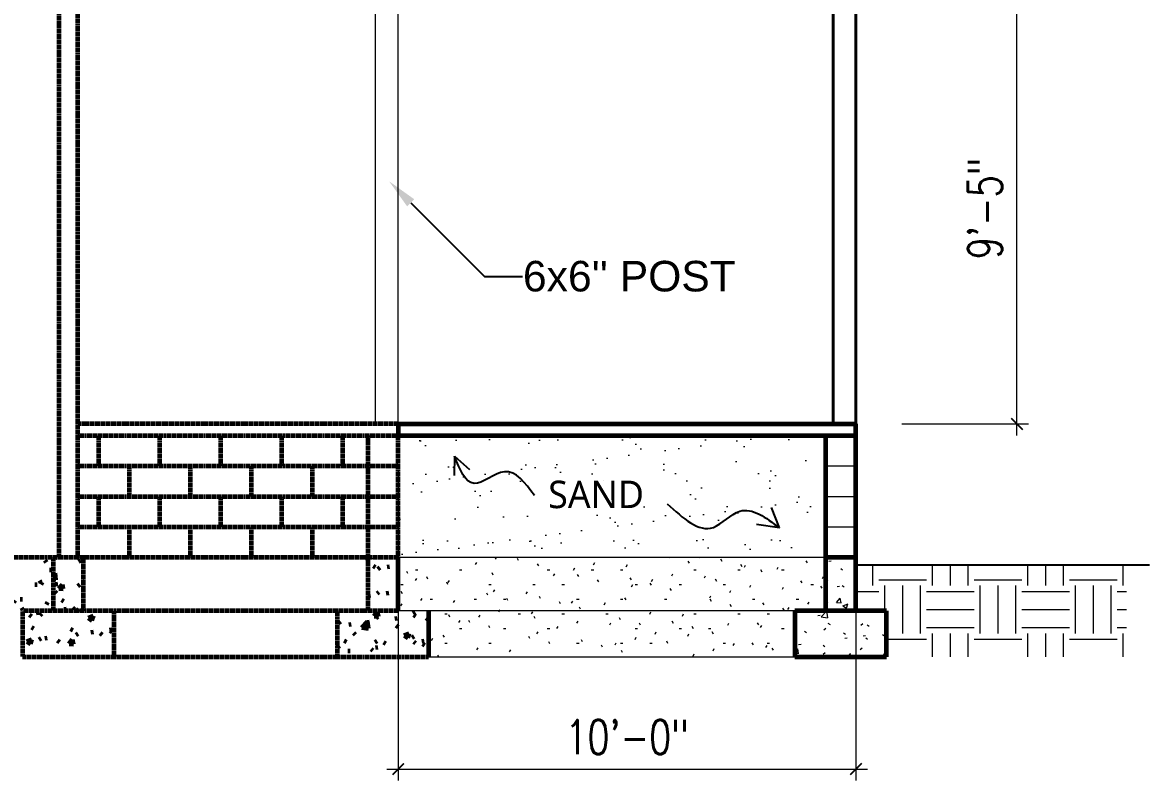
# Model space of a CAD drawing. Header units: inches. Extents: x -562 to 8953, y -6490 to -2066.
# Drawn here: x 527.9 to 823.4, y -4235.8 to -4037.2 of the extents above; entities that cross this region are included whole.
import ezdxf
from ezdxf import colors
from ezdxf.entities.mleader import LeaderData, LeaderLine
from ezdxf.math import Vec2, Vec3

# ---------------------------------------------------------------- set-up
doc = ezdxf.new("R2010")
doc.units = ezdxf.units.IN
doc.header["$MEASUREMENT"] = 0
doc.linetypes.add('Dash 1_16_', pattern=[0.125, 0.0625, -0.0625])
for name, color, linetype, lineweight in [('A-COLS', 52, 'Continuous', 9), ('A-FLOR', 192, 'Continuous', 18), ('A-WALL', 113, 'Continuous', 18), ('A-WALL-PATT', 111, 'Continuous', 18), ('S-FNDN', 32, 'Continuous', 18)]:
    doc.layers.add(name, color=color, linetype=linetype, lineweight=lineweight)
doc.layers.add('Existing', color=9, linetype='Dash 1_16_', lineweight=0, transparency=0.3)
doc.styles.add('Arch-Dim', font='romans.shx', dxfattribs={"width": 0.75})
doc.dimstyles.new('Aec-Arch-I-48', dxfattribs={"dimscale": 48, "dimtxt": 0.1875, "dimasz": 0.0625, "dimexe": 0.0625, "dimexo": 0.25, "dimgap": 0.0625, "dimtad": 1, "dimdec": 1, "dimzin": 3, "dimdsep": 46, "dimlunit": 4, "dimtxsty": 'Arch-Dim', "dimblk": 'ARCHTICK', "dimcen": 0.09375, "dimdle": 0.0625, "dimclrd": 1, "dimclre": 1, "dimclrt": 1, "dimazin": 2, "dimtfac": 1, "dimtdec": 1, "dimtix": 1, "dimtmove": 1, "dimatfit": 2, "dimfxl": 1, "dimtolj": 1, "dimtzin": 0, "dimlwd": 5, "dimlwe": 5, "dimarcsym": 0})
pattern_1 = [(0, (419.7286, -4061.5987), (15.36, 3.84), [0.634, -10.886, 0.634, -10.886, -61.44]), (0, (419.7286, -4061.5987), (15.36, 3.84), [-23.04, 0.634, -22.406, 0.634, -10.886, -26.88]), (0, (419.7286, -4061.5987), (15.36, 3.84), [-57.6, 0.634, -7.046, 0.634, -18.566]), (120, (425.4886, -4059.6787), (-11.005538, 11.38215), [0.634, -10.886, 0.634, -10.886, -61.44]), (120, (425.4886, -4059.6787), (-11.005538, 11.38215), [-23.04, 0.634, -22.406, 0.634, -10.886, -26.88]), (120, (425.4886, -4059.6787), (-11.005538, 11.38215), [-57.6, 0.634, -7.046, 0.634, -18.566]), (240, (427.4086, -4051.9987), (-4.354462, -15.22215), [0.634, -10.886, 0.634, -10.886, -61.44]), (240, (427.4086, -4051.9987), (-4.354462, -15.22215), [-23.04, 0.634, -22.406, 0.634, -10.886, -26.88]), (240, (427.4086, -4051.9987), (-4.354462, -15.22215), [-57.6, 0.634, -7.046, 0.634, -18.566])]
pattern_2 = [(50, (419.729, -4061.599), (13.77135, -1.20496), [1.44, -15.84]), (355, (419.729, -4061.599), (-2.6644, 14.4422), [1.152, -12.672]), (100.451, (420.877, -4061.699), (11.1071, 13.23737), [1.224, -13.462]), (46.184, (419.729, -4057.759), (20.4913, -3.17785), [2.16, -23.76]), (96.636, (421.437, -4058.024), (17.9459, 18.7032), [1.836, -20.193]), (351.184, (419.729, -4057.759), (17.9454, 18.7026), [1.728, -19.008]), (21, (421.649, -4058.719), (11.46052, -7.73037), [1.44, -15.84]), (326, (421.649, -4058.719), (4.67135, 13.92315), [1.152, -12.672]), (71.451, (422.604, -4059.363), (16.13207, 6.19284), [1.224, -13.462]), (37.5, (419.7286, -4061.5987), (0.23312, 6.39175), [0.634, -11.885, 0.634, -12.23, -12.72]), (37.5, (419.7286, -4061.5987), (0.23312, 6.39175), [-25.382, 0.634, -12.086]), (7.5, (419.7286, -4061.599), (5.05073, 7.57304), [0.634, -6.701, 0.634, -11.597, -4.848]), (7.5, (419.7286, -4061.599), (5.05073, 7.57304), [-19.565, 0.634, -4.214]), (327.5, (415.4476, -4061.5987), (10.24958, -0.43289), [0.634, -4.166, 0.634, -14.342, -19.872]), (327.5, (415.4476, -4061.5987), (10.24958, -0.43289), [-19.776, 0.634, -19.238]), (317.5, (413.528, -4061.599), (11.1974, 1.92214), [0.634, -5.606, 0.634, -9.312, -14.112]), (317.5, (413.528, -4061.599), (11.1974, 1.92214), [-16.186, 0.634, -13.478])]

# ---------------------------------------------------------------- blocks, each defined once
blk = doc.blocks.new('Columns 2 - Columns 2-363497-Section 1')
at = {"layer": 'A-COLS'}
for p, q in [((-254.52, 113), (-248.52, 113)), ((-254.52, 0), (-254.52, 113)), ((-248.52, 0), (-248.52, 113))]:
    blk.add_line(p, q, dxfattribs=at)
at = {"layer": 'A-COLS', "lineweight": 40}
for p, q in [((-128.52, 113), (-134.52, 113)), ((-134.52, 113), (-134.52, 0)), ((-128.52, 0), (-128.52, 113)), ((-134.52, 0), (-128.52, 0))]:
    blk.add_line(p, q, dxfattribs=at)
blk = doc.blocks.new('_ArchTick')
at = {"color": 0, "linetype": 'ByBlock', "lineweight": 100, "const_width": 0.15}
blk.add_lwpolyline([(-0.5, -0.5), (0.5, 0.5)], dxfattribs=at)
blk = doc.blocks.new('*D126')
at = {"color": 1, "linetype": 'Continuous', "lineweight": 5, "transparency": 16777216}
for p, q in [((788.63, -4145.42), (788.63, -4026.42)), ((758.41, -4029.42), (791.63, -4029.42)), ((758.41, -4142.42), (791.63, -4142.42))]:
    blk.add_line(p, q, dxfattribs=at)
at = {"layer": 'Defpoints', "color": 0, "transparency": 16777216}
for p in [(746.41, -4029.42), (788.63, -4029.42), (746.41, -4142.42)]:
    blk.add_point(p, dxfattribs=at)
at = {"color": 1, "lineweight": 5, "transparency": 16777216, "xscale": 3, "yscale": 3, "zscale": 3}
for p, rotation in [((788.63, -4029.42), 90), ((788.63, -4142.42), 270)]:
    blk.add_blockref('_ArchTick', p, dxfattribs=dict(at, rotation=rotation))
at = {"color": 1, "transparency": 16777216, "insert": (780.28, -4085.92), "char_height": 9, "attachment_point": 5, "rotation": 90, "style": 'Arch-Dim'}
blk.add_mtext('\\A1;9\'-5"', dxfattribs=at)
blk = doc.blocks.new('*D131')
at = {"color": 1, "linetype": 'Continuous', "lineweight": 5, "transparency": 16777216}
for p, q in [((626.41, -4154.42), (626.41, -4235.85)), ((746.41, -4154.42), (746.41, -4235.85)), ((623.41, -4232.85), (749.41, -4232.85))]:
    blk.add_line(p, q, dxfattribs=at)
at = {"layer": 'Defpoints', "color": 0, "transparency": 16777216}
for p in [(626.41, -4142.42), (746.41, -4142.42), (746.41, -4232.85)]:
    blk.add_point(p, dxfattribs=at)
at = {"color": 1, "lineweight": 5, "transparency": 16777216, "xscale": 3, "yscale": 3, "zscale": 3, "rotation": 180}
blk.add_blockref('_ArchTick', (626.41, -4232.85), dxfattribs=at)
at = {"color": 1, "lineweight": 5, "transparency": 16777216, "xscale": 3, "yscale": 3, "zscale": 3}
blk.add_blockref('_ArchTick', (746.41, -4232.85), dxfattribs=at)
at = {"color": 1, "transparency": 16777216, "insert": (686.41, -4224.49), "char_height": 9, "attachment_point": 5, "style": 'Arch-Dim'}
blk.add_mtext('\\A1;10\'-0"', dxfattribs=at)

msp = doc.modelspace()

# ---------------------------------------------------------------- hatches: boundary and pattern name
at = {"lineweight": 0}
h = msp.add_hatch(dxfattribs=at)
h.set_pattern_fill('AR-SAND', color=256, scale=7)
h.paths.add_polyline_path([(626.41, -4145.42), (626.41, -4177.42), (738.41, -4177.42), (738.41, -4145.42)])
h = msp.add_hatch(dxfattribs=at)
h.set_pattern_fill('EARTH', color=256, scale=50)
h.set_pattern_definition([(0, (502.409, -4083.243), (12.5, 12.5), [12.5, -12.5]), (0, (502.409, -4078.556), (12.5, 12.5), [12.5, -12.5]), (0, (502.409, -4073.868), (12.5, 12.5), [12.5, -12.5]), (90, (503.972, -4072.306), (-12.5, 12.5), [12.5, -12.5]), (90, (508.659, -4072.306), (-12.5, 12.5), [12.5, -12.5]), (90, (513.347, -4072.306), (-12.5, 12.5), [12.5, -12.5])])
h.paths.add_polyline_path([(746.41, -4179.42), (817.37, -4179.42), (817.37, -4203.42), (754.37, -4203.42), (754.37, -4191.42), (746.41, -4191.42)])
at = {"layer": 'A-WALL-PATT', "lineweight": 9}
h = msp.add_hatch(dxfattribs=at)
h.set_pattern_fill('FP_1', color=256, style=0, pattern_type=2)
h.set_pattern_definition(pattern_1)
h.paths.add_polyline_path([(738.41, -4191.42), (738.41, -4177.42), (626.41, -4177.42), (626.41, -4191.42), (730.41, -4191.42)], flags=0)
h = msp.add_hatch(dxfattribs=at)
h.set_pattern_fill('FP_2', color=256, style=0, pattern_type=2)
h.set_pattern_definition(pattern_2)
h.paths.add_polyline_path([(746.41, -4191.42), (746.41, -4177.42), (738.41, -4177.42), (738.41, -4191.42)], flags=0)
h = msp.add_hatch(dxfattribs=at)
h.set_pattern_fill('FP_1', color=256, style=0, pattern_type=2)
h.set_pattern_definition(pattern_1)
h.paths.add_polyline_path([(634.41, -4203.42), (730.41, -4203.42), (730.41, -4191.42), (634.41, -4191.42)], flags=0)
h = msp.add_hatch(dxfattribs=at)
h.set_pattern_fill('FP_2', color=256, style=0, pattern_type=2)
h.set_pattern_definition(pattern_2)
h.paths.add_polyline_path([(754.41, -4203.42), (754.41, -4191.42), (730.41, -4191.42), (730.41, -4203.42)], flags=0)
at = {"layer": 'Existing', "lineweight": 60}
h = msp.add_hatch(dxfattribs=at)
h.set_pattern_fill('FP_1', color=256, style=0, pattern_type=2)
h.set_pattern_definition(pattern_1)
h.paths.add_polyline_path([(527.91, -4191.42), (535.91, -4191.42), (535.91, -4177.42), (188.91, -4177.42), (188.91, -4191.42), (419.74, -4191.42)], flags=0)
h = msp.add_hatch(dxfattribs=at)
h.set_pattern_fill('FP_2', color=256, style=0, pattern_type=2)
h.set_pattern_definition(pattern_2)
h.paths.add_polyline_path([(543.91, -4191.42), (543.91, -4177.42), (535.91, -4177.42), (535.91, -4191.42)], flags=0)
h = msp.add_hatch(dxfattribs=at)
h.set_pattern_fill('FP_2', color=256, style=0, pattern_type=2)
h.set_pattern_definition(pattern_2)
h.paths.add_polyline_path([(626.41, -4191.42), (626.41, -4177.42), (618.41, -4177.42), (618.41, -4191.42)], flags=0)
h = msp.add_hatch(dxfattribs=at)
h.set_pattern_fill('FP_2', color=256, style=0, pattern_type=2)
h.set_pattern_definition(pattern_2)
h.paths.add_polyline_path([(551.91, -4203.42), (551.91, -4191.42), (527.91, -4191.42), (527.91, -4203.42)], flags=0)
h = msp.add_hatch(dxfattribs=at)
h.set_pattern_fill('FP_2', color=256, style=0, pattern_type=2)
h.set_pattern_definition(pattern_2)
h.paths.add_polyline_path([(634.41, -4203.42), (634.41, -4191.42), (610.41, -4191.42), (610.41, -4203.42)], flags=0)

# ---------------------------------------------------------------- linework, layer by layer
for p, q in [((641.16, -4150.82), (641.09, -4155.89)), ((641.16, -4150.82), (645.11, -4154.35)), ((726.33, -4169.65), (724.29, -4164.31)), ((726.33, -4169.65), (720.33, -4168.8)), ((823.37, -4179.42), (746.41, -4179.42))]:
    msp.add_line(p, q)
for points in [[(662.11, -4161.18), (654.24, -4154.93), (646.28, -4158.01), (641.16, -4150.82)], [(696.96, -4163.32), (709.03, -4169.53), (715.97, -4165.27), (726.33, -4169.65)]]:
    msp.add_spline(points, degree=3)
at = {"layer": 'A-FLOR', "lineweight": 60}
for p, q in [((626.41, -4142.42), (626.41, -4145.42)), ((626.41, -4142.42), (626.41, -4145.42)), ((626.41, -4142.42), (746.41, -4142.42)), ((746.41, -4145.42), (746.41, -4142.42)), ((626.41, -4145.42), (746.41, -4145.42))]:
    msp.add_line(p, q, dxfattribs=at)
at = {"layer": 'A-WALL', "lineweight": 60}
for p, q in [((738.41, -4145.42), (738.41, -4177.42)), ((746.41, -4177.42), (746.41, -4145.42))]:
    msp.add_line(p, q, dxfattribs=at)
at = {"layer": 'A-WALL-PATT', "linetype": 'Continuous', "lineweight": 9}
for p, q in [((738.41, -4153.42), (746.41, -4153.42)), ((738.41, -4161.42), (746.41, -4161.42)), ((738.41, -4169.42), (746.41, -4169.42)), ((627.91, -4177.42), (627.91, -4177.42)), ((643.91, -4177.42), (643.91, -4177.42)), ((659.91, -4177.42), (659.91, -4177.42)), ((675.91, -4177.42), (675.91, -4177.42)), ((691.91, -4177.42), (691.91, -4177.42)), ((707.91, -4177.42), (707.91, -4177.42)), ((724.43, -4177.42), (724.43, -4177.42))]:
    msp.add_line(p, q, dxfattribs=at)
at = {"layer": 'Existing', "lineweight": 60}
for p, q in [((537.41, -4022.42), (537.41, -4177.42)), ((542.41, -4177.42), (542.41, -4022.42)), ((626.41, -4142.42), (542.41, -4142.42)), ((542.41, -4145.42), (626.41, -4145.42)), ((547.91, -4153.42), (547.91, -4145.42)), ((563.91, -4153.42), (563.91, -4145.42)), ((579.91, -4153.42), (579.91, -4145.42)), ((595.91, -4153.42), (595.91, -4145.42)), ((611.91, -4153.42), (611.91, -4145.42)), ((618.41, -4145.42), (618.41, -4177.42)), ((626.41, -4177.42), (626.41, -4145.42)), ((542.41, -4153.42), (618.41, -4153.42)), ((555.91, -4161.42), (555.91, -4153.42)), ((571.91, -4161.42), (571.91, -4153.42)), ((587.91, -4161.42), (587.91, -4153.42)), ((603.91, -4161.42), (603.91, -4153.42)), ((618.41, -4153.42), (626.41, -4153.42)), ((542.41, -4161.42), (618.41, -4161.42)), ((547.91, -4169.42), (547.91, -4161.42)), ((563.91, -4169.42), (563.91, -4161.42)), ((579.91, -4169.42), (579.91, -4161.42)), ((595.91, -4169.42), (595.91, -4161.42)), ((611.91, -4169.42), (611.91, -4161.42)), ((618.41, -4161.42), (626.41, -4161.42)), ((542.41, -4169.42), (618.41, -4169.42)), ((555.91, -4177.42), (555.91, -4169.42)), ((571.91, -4177.42), (571.91, -4169.42)), ((587.91, -4177.42), (587.91, -4169.42)), ((603.91, -4177.42), (603.91, -4169.42)), ((618.41, -4169.42), (626.41, -4169.42)), ((535.91, -4177.42), (188.91, -4177.42)), ((543.91, -4177.42), (535.91, -4177.42)), ((535.91, -4177.42), (535.91, -4191.42)), ((618.41, -4177.42), (543.91, -4177.42)), ((543.91, -4191.42), (543.91, -4177.42)), ((547.91, -4177.42), (547.91, -4177.42)), ((563.91, -4177.42), (563.91, -4177.42)), ((579.91, -4177.42), (579.91, -4177.42)), ((595.91, -4177.42), (595.91, -4177.42)), ((611.91, -4177.42), (611.91, -4177.42)), ((618.41, -4177.42), (618.41, -4191.42)), ((626.41, -4177.42), (618.41, -4177.42)), ((527.91, -4191.42), (527.91, -4203.42)), ((551.91, -4191.42), (527.91, -4191.42)), ((610.41, -4191.42), (551.91, -4191.42)), ((551.91, -4203.42), (551.91, -4191.42)), ((610.41, -4191.42), (610.41, -4203.42)), ((626.41, -4191.42), (610.41, -4191.42)), ((527.91, -4203.42), (551.91, -4203.42)), ((551.91, -4203.42), (610.41, -4203.42)), ((610.41, -4203.42), (634.41, -4203.42))]:
    msp.add_line(p, q, dxfattribs=at)
at = {"layer": 'S-FNDN'}
for p, q in [((738.41, -4177.42), (626.41, -4177.42)), ((730.41, -4191.42), (626.41, -4191.42)), ((634.41, -4203.42), (730.41, -4203.42))]:
    msp.add_line(p, q, dxfattribs=at)
at = {"layer": 'S-FNDN', "lineweight": 60}
for p, q in [((626.41, -4191.42), (626.41, -4177.42)), ((738.41, -4177.42), (738.41, -4191.42)), ((746.41, -4177.42), (738.41, -4177.42)), ((746.41, -4191.42), (746.41, -4177.42)), ((634.41, -4203.42), (634.41, -4191.42)), ((730.41, -4191.42), (730.41, -4203.42)), ((754.41, -4191.42), (730.41, -4191.42)), ((754.41, -4203.42), (754.41, -4191.42)), ((730.41, -4203.42), (754.41, -4203.42))]:
    msp.add_line(p, q, dxfattribs=at)

# ---------------------------------------------------------------- block references
at = {"layer": 'Existing', "lineweight": 60}
msp.add_blockref('Columns 2 - Columns 2-363497-Section 1', (874.93, -4142.42), dxfattribs=at)

# ---------------------------------------------------------------- texts
at = {"insert": (665.72, -4157.28), "char_height": 7.203, "attachment_point": 1}
msp.add_mtext_dynamic_manual_height_columns('\\A1;{\\fYu Gothic UI|b0|i0|c0|p34;SAND}', width=260.1527, gutter_width=1, heights=[0], dxfattribs=at)

# ---------------------------------------------------------------- dimensions: what is measured, and where the dimension line sits
dim = msp.add_linear_dim(base=(788.63, -4029.42), p1=(746.41, -4142.42), p2=(746.41, -4029.42), angle=90, dimstyle='Aec-Arch-I-48')
dim.commit()
dim.dimension.update_dxf_attribs({"geometry": '*D126', "text_midpoint": (780.28, -4085.92)})
dim = msp.add_linear_dim(base=(746.41, -4232.85), p1=(626.41, -4142.42), p2=(746.41, -4142.42), dimstyle='Aec-Arch-I-48')
dim.commit()
dim.dimension.update_dxf_attribs({"geometry": '*D131', "text_midpoint": (686.41, -4224.49)})

# ---------------------------------------------------------------- leaders
ml = msp.add_multileader_mtext('Standard')
ml.set_content("{\\fArial|b0|i0|c0|p34;6x6'' POST}", color=256)
ml.set_leader_properties()
ml.build(insert=Vec2(0, 0))
ml.multileader.update_dxf_attribs({"text_right_attachment_type": 6, "dogleg_length": 10, "arrow_head_size": 8})
ctx = ml.context
ctx.base_point, ctx.char_height, ctx.arrow_head_size, ctx.landing_gap_size, ctx.plane_origin = Vec3(659.01, -4103.74), 8, 8, 0.09, Vec3(624.02, -4078.81)
ctx.right_attachment = 6
notes = []
notes.append((ctx, [(0, (1, 1, 0), (649.01, -4103.74), (1, 0), 10, [(0, [(624.02, -4078.81)], 0, [])])]))
ctx.mtext.insert, ctx.mtext.flow_direction = Vec3(659.1, -4099.68), 5
for ctx, leaders in notes:
    for number, flags, end, landing, length, lines in leaders:
        leader = LeaderData()
        leader.index, (leader.has_last_leader_line, leader.has_dogleg_vector, leader.attachment_direction) = number, flags
        leader.last_leader_point, leader.dogleg_vector, leader.dogleg_length = Vec3(end), Vec3(landing), length
        for number, points, colour, breaks in lines:
            line = LeaderLine()
            line.index, line.vertices, line.color, line.breaks = number, Vec3.list(points), colors.encode_raw_color(colour), breaks
            leader.lines.append(line)
        ctx.leaders.append(leader)

doc.saveas('drawing.dxf')
